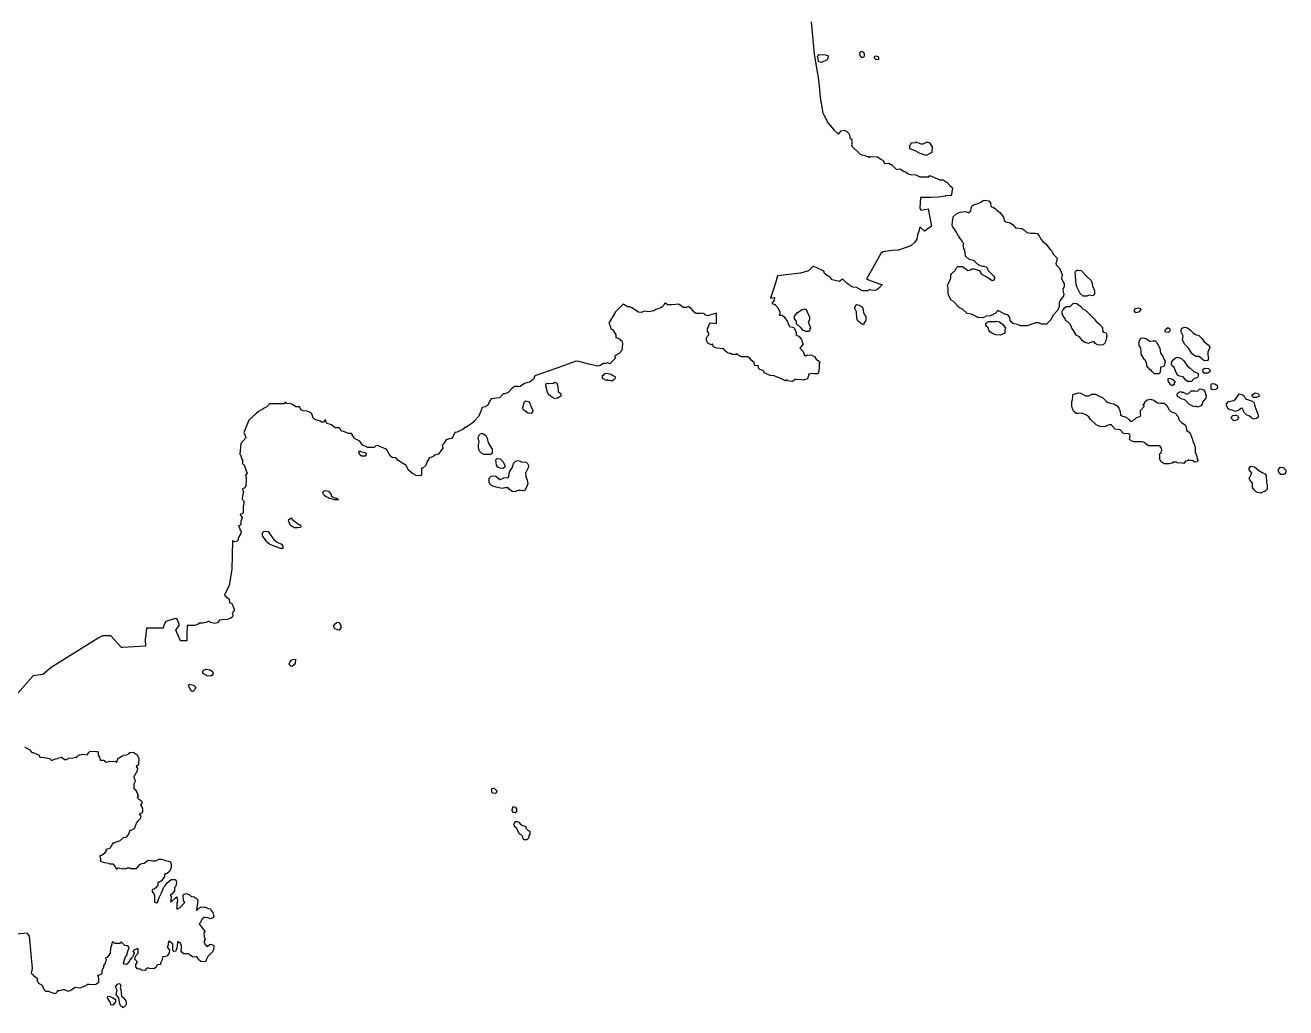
# Model space of a CAD drawing. Header units: inches. Extents: x -62624 to 51363, y -122611 to -15713.
# Drawn here: x 22722 to 25634, y -104456 to -102187 of the extents above; entities that cross this region are included whole.
import ezdxf

# ---------------------------------------------------------------- set-up
doc = ezdxf.new("R2010")
doc.units = ezdxf.units.IN
doc.header["$MEASUREMENT"] = 0

msp = doc.modelspace()

# ---------------------------------------------------------------- linework, layer by layer
for points in [[(24537.4, -102179.8), (24544, -102254.1), (24551, -102295.3), (24552.9, -102301.6), (24556.1, -102327.2), (24558, -102354.1), (24563.7, -102384.7), (24563.8, -102388.5), (24567.5, -102395.9), (24576.8, -102413.2), (24590.8, -102429.6), (24600.7, -102438.6), (24607, -102430.9), (24613.8, -102429.6), (24620.1, -102432.7), (24624.5, -102437.7), (24625.8, -102440.2), (24626.4, -102447.7), (24631.4, -102451.4), (24631.3, -102466.6), (24650.3, -102485.4), (24654.6, -102487), (24662.7, -102488.3), (24664, -102490.1), (24669, -102490.7), (24670.9, -102492.6), (24675.2, -102490.7), (24690.9, -102491.3), (24698.4, -102496.3), (24704, -102499.4), (24705.9, -102505), (24707.8, -102506.3), (24716.5, -102506.2), (24724.6, -102510.6), (24734.6, -102520.6), (24742.1, -102519.3), (24749.6, -102523.6), (24752.5, -102525), (24754.7, -102526.1), (24757.1, -102526.8), (24761.5, -102530.5), (24766.5, -102532.3), (24779, -102533), (24789.7, -102538.5), (24790.3, -102537.3), (24806.5, -102537.3), (24808.4, -102538.5), (24811.5, -102534.1), (24834.7, -102544.7), (24842.2, -102544.7), (24851.5, -102550.9), (24857.8, -102557.1), (24864.1, -102562.7), (24862.8, -102567.7), (24861.6, -102578.4), (24859.8, -102580.3), (24847.9, -102581.6), (24848.5, -102582.2), (24831, -102584.7), (24814.2, -102584.8), (24789.8, -102585.4), (24788.6, -102609.2), (24790.5, -102614.2), (24807.4, -102611.7), (24815, -102651), (24798.8, -102663.2), (24788.3, -102652.9), (24786.1, -102662.6), (24783.1, -102671.1), (24781.7, -102681.5), (24775.8, -102689), (24767.7, -102696.9), (24739.4, -102706.6), (24724.2, -102707.8), (24703.3, -102710.7), (24698.3, -102714.5), (24665.4, -102773.4), (24669.9, -102775.1), (24701.7, -102787), (24692.9, -102795.2), (24689.2, -102798.3), (24684.2, -102800.2), (24675.5, -102799), (24674.8, -102797.7), (24669.2, -102799.6), (24668.6, -102800.9), (24656.1, -102800.9), (24646.1, -102795.3), (24643.6, -102792.8), (24633.6, -102792.2), (24626.7, -102788.5), (24624.2, -102786), (24620.4, -102784.1), (24609.8, -102772.9), (24606.7, -102775.7), (24602.9, -102779.2), (24586, -102775.4), (24582.3, -102770.5), (24581, -102768), (24575.4, -102766.1), (24568.5, -102760.5), (24566.6, -102755.5), (24562.2, -102753), (24542.2, -102743.7), (24531.1, -102754.4), (24512.6, -102759.7), (24459.8, -102766.4), (24454.3, -102785.2), (24443.7, -102817.7), (24452.5, -102815.8), (24451.9, -102822), (24446.3, -102829.6), (24454.4, -102832.1), (24454.4, -102833.3), (24460.7, -102839.5), (24465.1, -102849.5), (24465.1, -102852.7), (24463.8, -102857.1), (24467.6, -102857), (24470.1, -102857), (24475.1, -102860.7), (24482, -102870.7), (24486.4, -102881.4), (24487.6, -102883.2), (24497.6, -102885.7), (24500.1, -102890.7), (24503.3, -102900.1), (24502.1, -102903.2), (24508.9, -102905.7), (24515.2, -102913.2), (24517.7, -102920.7), (24519, -102923.2), (24515.2, -102928.2), (24510.9, -102933.2), (24519, -102940.7), (24521.6, -102948.8), (24524.1, -102950.7), (24529.7, -102948.8), (24538.4, -102949.4), (24545.3, -102951.9), (24549, -102958.8), (24552.2, -102960.6), (24554.7, -102961.2), (24555.9, -102965), (24556.6, -102963.7), (24555.4, -102986.9), (24554.1, -102989.4), (24555.4, -102990), (24551, -102992.5), (24542.9, -102992.5), (24538.5, -102991.3), (24536.7, -102992.5), (24532.3, -102993.2), (24529.2, -103003.8), (24518.6, -103007), (24514.8, -103005.8), (24503, -103005.1), (24500.4, -103005.1), (24496.7, -103008.3), (24493.6, -103010.2), (24483, -103008.3), (24481.1, -103005.2), (24478, -103008.3), (24463.6, -103001.5), (24457.3, -102999.6), (24452.3, -102997.1), (24443, -102995.9), (24433, -102991.6), (24429.2, -102989.7), (24427.9, -102986), (24425.4, -102984.7), (24419.2, -102982.2), (24415.4, -102979.1), (24415.4, -102974.1), (24407.3, -102972.9), (24405.4, -102966), (24398.5, -102960.4), (24396.6, -102956.6), (24390.4, -102952.9), (24374.1, -102953), (24373.5, -102951.7), (24367.9, -102948.6), (24366.6, -102945.5), (24364.1, -102948), (24354.7, -102947.4), (24351, -102945.5), (24346, -102944.9), (24341, -102941.2), (24336.6, -102937.4), (24335.3, -102933.7), (24330.3, -102934.9), (24327.2, -102933.7), (24319.1, -102933.1), (24312.2, -102930), (24309.7, -102923.7), (24306.6, -102925), (24299.1, -102921.3), (24295.9, -102915), (24295.9, -102910), (24297.8, -102905.6), (24300.9, -102902.5), (24300.9, -102898.1), (24297.7, -102894.4), (24297.7, -102888.1), (24303.3, -102875.6), (24305.2, -102874.4), (24318.6, -102876), (24318.7, -102852.5), (24307.6, -102855.6), (24297.7, -102858.1), (24292, -102856.2), (24292, -102854.4), (24286.4, -102852.5), (24280.8, -102853.2), (24270.8, -102853.2), (24266.4, -102848.8), (24260.8, -102841.9), (24255.7, -102838.2), (24254.5, -102837), (24248.9, -102838.9), (24242, -102838.9), (24236.4, -102834.5), (24232.6, -102832.6), (24232, -102831.4), (24223.8, -102832), (24214.5, -102833.3), (24205.8, -102832.7), (24200.8, -102829), (24198.3, -102830.2), (24197, -102833.4), (24193.3, -102837.7), (24190.2, -102840.2), (24178.9, -102843.4), (24173.9, -102846.5), (24162.7, -102849.1), (24151.5, -102847.9), (24145.2, -102850.4), (24138.9, -102849.8), (24123.3, -102839.8), (24118.9, -102837.9), (24113.3, -102837.3), (24108.9, -102834.2), (24106.4, -102833), (24103.3, -102831.7), (24085.2, -102849.3), (24069.7, -102875), (24073.4, -102881.2), (24074.7, -102888.7), (24078.5, -102890), (24080.3, -102892.5), (24086, -102902.5), (24086.6, -102908.1), (24092.9, -102910.5), (24100.4, -102916.2), (24101.7, -102922.4), (24099.8, -102938.7), (24093.6, -102945), (24083.6, -102950.6), (24083.6, -102953.1), (24085.5, -102956.2), (24072.4, -102969.4), (24067.4, -102966.9), (24063, -102968.1), (24058, -102968.1), (24049.9, -102973.2), (24047.6, -102973.7), (24044.3, -102974.4), (24026.8, -102970.7), (24000.6, -102963.9), (23994.9, -102962.7), (23947.5, -102979.7), (23898.8, -102996.7), (23895.7, -103004.8), (23888.2, -103011.1), (23875.1, -103014.9), (23865.1, -103021.8), (23861.4, -103022.4), (23860.8, -103021.2), (23853.3, -103021.8), (23846.4, -103025.6), (23837.7, -103035.6), (23829.6, -103038.1), (23825.9, -103038.8), (23817.7, -103047.5), (23810.9, -103048.2), (23805.3, -103049.5), (23798.4, -103050.1), (23794.6, -103056.4), (23793.4, -103057), (23793.4, -103058.2), (23789.7, -103065.2), (23784.1, -103068.3), (23777.2, -103070.2), (23772.8, -103082.1), (23769.7, -103090.2), (23759.8, -103100.9), (23758.5, -103103.4), (23754.2, -103106.1), (23744.8, -103112.2), (23741.9, -103114.3), (23739.8, -103115.9), (23736.7, -103115.9), (23733.6, -103119.7), (23719.9, -103126.6), (23714.3, -103127.9), (23709.9, -103137.9), (23706.8, -103141.7), (23701.8, -103142.3), (23694.3, -103144.8), (23689.3, -103152.9), (23685, -103157.3), (23685.6, -103159.8), (23686.9, -103163.6), (23681.9, -103170.4), (23676.9, -103178), (23668.2, -103179.8), (23663.8, -103184.2), (23655.1, -103186.1), (23653.2, -103189.9), (23650.7, -103194.9), (23648.2, -103201.8), (23647.6, -103204.3), (23640.8, -103210), (23637.6, -103210), (23637, -103226.2), (23635.2, -103228.1), (23625.2, -103226.9), (23616.4, -103222.5), (23613.3, -103220), (23607, -103215), (23603.9, -103208.2), (23601.4, -103203.2), (23592, -103197.6), (23583.2, -103192.6), (23580.1, -103188.2), (23577, -103186.3), (23569.5, -103185.7), (23565.1, -103182), (23557.5, -103167.7), (23554.4, -103165.8), (23542.5, -103160.8), (23536.3, -103157.7), (23531.3, -103159.6), (23528.1, -103162.1), (23513.2, -103162.1), (23506.9, -103159), (23501.3, -103157.2), (23495, -103147.8), (23482.5, -103141.6), (23479.4, -103136), (23477.5, -103132.2), (23475.6, -103130.3), (23468.7, -103129.7), (23459.3, -103126), (23451.8, -103124.1), (23450.6, -103122.3), (23449.9, -103122.3), (23449.9, -103121.6), (23449.9, -103119.8), (23447.5, -103117.3), (23438.1, -103116.7), (23429.3, -103110.4), (23419.3, -103106.7), (23417.4, -103104.3), (23416.2, -103099.2), (23414.3, -103099.2), (23412.5, -103101.7), (23411.8, -103103.6), (23407.4, -103103.6), (23403.1, -103101.8), (23391.2, -103097.4), (23386.8, -103094.3), (23383.7, -103084.3), (23380.5, -103081.2), (23372.4, -103078.7), (23364.3, -103078.1), (23359.3, -103075.6), (23355.5, -103068.8), (23346.8, -103068.2), (23339.2, -103063.2), (23338, -103062.5), (23334.9, -103061.3), (23326.1, -103060.7), (23323, -103058.8), (23321.7, -103057), (23321.1, -103061.3), (23285.5, -103061.4), (23283.6, -103064.6), (23279.9, -103068.3), (23274.3, -103071.5), (23271.8, -103073.3), (23260.6, -103079.6), (23255, -103084.6), (23238.6, -103099.5), (23227, -103128), (23231.3, -103138.4), (23231.3, -103140.3), (23219.7, -103153.4), (23217.7, -103177.9), (23219.6, -103179.1), (23223.4, -103191), (23224.6, -103193.5), (23223.4, -103198.5), (23225.3, -103201), (23227.7, -103202.2), (23232.2, -103216), (23234.7, -103221.6), (23231, -103226.6), (23232.2, -103232.9), (23231.6, -103251.7), (23227.9, -103256), (23225.4, -103256.7), (23224.1, -103258.5), (23224.8, -103262.3), (23226, -103262.9), (23223, -103279.2), (23223, -103281.7), (23226.1, -103284.8), (23226.7, -103286.7), (23226.7, -103293.5), (23225.5, -103297.9), (23225.5, -103308.5), (23225.5, -103312.9), (23224.3, -103314.8), (23218.7, -103316.7), (23218.7, -103317.9), (23221.8, -103319.8), (23223.1, -103324.2), (23220, -103333.6), (23220, -103340.4), (23218.1, -103342.3), (23214.4, -103343), (23214.4, -103344.2), (23217.5, -103349.2), (23218.1, -103352.3), (23220.6, -103356.7), (23220, -103361.1), (23215.1, -103368.6), (23212, -103378.6), (23206.3, -103380.5), (23200.7, -103378), (23199, -103444.3), (23192.9, -103480.6), (23182.3, -103503.7), (23193, -103512.5), (23193.6, -103520), (23199.2, -103522.4), (23203, -103531.8), (23204.3, -103535.6), (23204.3, -103538.7), (23199.9, -103544.9), (23201.8, -103548.7), (23200.6, -103553.1), (23196.8, -103556.2), (23188.7, -103559.3), (23176.2, -103560.6), (23170.6, -103560.7), (23166.2, -103567.5), (23160, -103568.8), (23150, -103566.3), (23146.9, -103563.2), (23141.8, -103565.7), (23132.5, -103568.2), (23123.1, -103568.3), (23121.9, -103570.1), (23113.1, -103573.3), (23096.3, -103573.4), (23095.7, -103593.4), (23095.1, -103609), (23080.7, -103609), (23070, -103584.1), (23073.8, -103579), (23078.1, -103572.1), (23072.5, -103557.1), (23069.3, -103558.4), (23068.7, -103557.2), (23046.9, -103564.1), (23042.5, -103572.8), (23041, -103579.4), (23001.9, -103579.2), (22998.9, -103606.7), (22999.5, -103621.1), (22946.5, -103624.4), (22944.6, -103624.4), (22927.7, -103605.7), (22920.1, -103597.6), (22912, -103597.6), (22900.8, -103597.6), (22890.8, -103602.6), (22782.2, -103670.4), (22762.9, -103686.8), (22740.7, -103689.9), (22698.7, -103736.3)], [(24552.2, -102259.1), (24554.1, -102258.4), (24554.7, -102255.3), (24555.3, -102254.7), (24570.9, -102255.9), (24576.5, -102258.4), (24575.9, -102264), (24574.1, -102267.1), (24561, -102273.4), (24555.3, -102271.6), (24552.2, -102259.1)], [(24649.6, -102255.1), (24650.8, -102249.4), (24653.3, -102247.5), (24658.3, -102250), (24659.6, -102253.1), (24659.6, -102258.8), (24658.4, -102261.9), (24652.7, -102261.9), (24649.6, -102255.1)], [(24684, -102263.7), (24684, -102259.3), (24687.1, -102258.1), (24692.1, -102259.9), (24693.3, -102263.1), (24692.7, -102266.2), (24691.5, -102267.5), (24687.1, -102266.8), (24684, -102263.7)], [(24765.1, -102472.9), (24765.1, -102466.7), (24769.5, -102457.9), (24772.6, -102459.2), (24778.8, -102458.5), (24779.5, -102456.7), (24790.7, -102461.6), (24796.3, -102461.6), (24805.7, -102456.6), (24810.7, -102459.1), (24817, -102468.4), (24816.4, -102480.9), (24802.7, -102487.9), (24788.9, -102483.5), (24777.6, -102477.3), (24765.1, -102472.9)], [(24907.4, -102854.6), (24898, -102852.7), (24886.7, -102842.8), (24880.4, -102839.7), (24866, -102825.3), (24860.4, -102822.2), (24854.8, -102810.4), (24853.5, -102805.4), (24853.5, -102799.7), (24853.5, -102795.4), (24852.2, -102787.9), (24858.4, -102776), (24860.3, -102770.3), (24860.3, -102764.1), (24862.1, -102760.3), (24870.2, -102753.4), (24873.3, -102747.2), (24876.4, -102744.6), (24887.1, -102744.6), (24895.2, -102750.8), (24899, -102754), (24904, -102753.3), (24908.3, -102749.6), (24913.9, -102749.6), (24925.8, -102753.9), (24927.1, -102754.5), (24927.1, -102755.8), (24930.9, -102762), (24938.4, -102765.7), (24943.4, -102768.3), (24955.3, -102777), (24959, -102776.3), (24959, -102775.7), (24961.5, -102773.2), (24960.2, -102771.3), (24962.7, -102770), (24957.1, -102764.5), (24946.5, -102753.9), (24944.6, -102748.2), (24942.1, -102745.7), (24937.1, -102744.5), (24933.9, -102744.5), (24928.3, -102742.6), (24921.4, -102738.9), (24915.8, -102733.3), (24912.7, -102730.8), (24902.6, -102728.3), (24893.9, -102720.8), (24892, -102707.1), (24890.1, -102703.3), (24888.8, -102694), (24890.1, -102693.3), (24888.8, -102690.2), (24887.5, -102689), (24885, -102684), (24879.4, -102677.1), (24879.4, -102675.9), (24878.8, -102674), (24877.5, -102674.6), (24872.5, -102664.6), (24864.3, -102652.8), (24863.1, -102649.6), (24863.7, -102640.9), (24864.9, -102635.9), (24865.5, -102629.6), (24873.6, -102622.1), (24881.7, -102619), (24894.2, -102617.7), (24899.8, -102619.6), (24901.1, -102620.8), (24906.1, -102615.8), (24907.3, -102611.4), (24907.3, -102608.9), (24910.4, -102603.9), (24914.8, -102601.4), (24921, -102600.1), (24929.2, -102596.3), (24934.8, -102592), (24937.3, -102591.3), (24947.9, -102592.5), (24951.6, -102597.5), (24952.3, -102605), (24954.2, -102606.9), (24957.9, -102607.5), (24962.9, -102611.3), (24966.1, -102614.4), (24972.9, -102620), (24976.1, -102623.7), (24981.7, -102630.6), (24983, -102638.1), (24986.8, -102641.2), (24997.4, -102643.6), (25004.9, -102649.3), (25009.3, -102655.5), (25024.3, -102656.7), (25031.2, -102661.1), (25032.7, -102662.8), (25035.5, -102666.1), (25044.9, -102667.3), (25055.6, -102667.2), (25059.3, -102668.5), (25064.3, -102673.5), (25067.5, -102681.6), (25073.1, -102687.2), (25079.3, -102692.2), (25089.4, -102705.3), (25093.7, -102709.7), (25096.3, -102715.9), (25105.7, -102725.3), (25103.8, -102734), (25102.6, -102736.5), (25103.2, -102740.3), (25110.7, -102748.4), (25117, -102762.8), (25115.8, -102772.8), (25118.9, -102778.4), (25122.1, -102783.4), (25121.5, -102791.5), (25119, -102797.1), (25119.6, -102804.7), (25120.9, -102807.8), (25120.3, -102812.8), (25114.1, -102820.9), (25110.3, -102827.8), (25110.4, -102838.5), (25105.4, -102846.6), (25096, -102856.6), (25093.6, -102862.3), (25091.1, -102867.3), (25083, -102875.4), (25081.1, -102877.9), (25069.2, -102877.9), (25063.6, -102874.9), (25055.5, -102874.8), (25043.6, -102879.3), (25035.5, -102881.2), (25021.1, -102881.2), (25014.9, -102878.1), (25006.1, -102876.9), (25003, -102876.2), (25003, -102875), (24997.4, -102870.6), (24996.1, -102862.5), (24994.2, -102858.8), (24992.3, -102856.9), (24984.8, -102854.4), (24968.6, -102846.3), (24965.4, -102849.5), (24964.2, -102852.6), (24959.2, -102853.9), (24956.7, -102856.4), (24951.1, -102858.3), (24940.5, -102859.5), (24938.6, -102861.4), (24933, -102862.7), (24922.4, -102862.1), (24919.9, -102860.8), (24907.4, -102854.6)], [(25147, -102760.2), (25147.6, -102756.4), (25151.3, -102753.3), (25153.2, -102752.6), (25160.7, -102753.9), (25175.8, -102768.9), (25183.9, -102777), (25185.8, -102781.3), (25187.1, -102789.5), (25192.1, -102800.1), (25192.1, -102809.4), (25187.7, -102812), (25179.6, -102810.7), (25174, -102812.6), (25165.3, -102812.7), (25158.4, -102807), (25152.1, -102792.7), (25150.2, -102788.3), (25148.9, -102780.8), (25148.3, -102763.3), (25147, -102760.2)], [(24638.1, -102841.6), (24638.1, -102838.4), (24641.2, -102832.8), (24642.4, -102832.2), (24648.1, -102833.4), (24654.9, -102837.8), (24656.8, -102841.5), (24658.7, -102854), (24663.7, -102860.2), (24663.8, -102868.4), (24661.3, -102873.4), (24660.7, -102872.1), (24658.2, -102879), (24655.7, -102878.4), (24653.2, -102875.9), (24650.7, -102874.7), (24648.2, -102872.2), (24646.3, -102871.6), (24643.1, -102864.7), (24641.8, -102849.1), (24638.1, -102841.6)], [(25117.3, -102854.1), (25117.2, -102846.6), (25121.6, -102842.2), (25120.4, -102841.5), (25126.6, -102837.1), (25135.9, -102836.5), (25140.3, -102832.1), (25142.2, -102829.6), (25144.1, -102829), (25150.9, -102830.2), (25159.7, -102836.4), (25166, -102843.3), (25170.9, -102845.2), (25191, -102865.1), (25196, -102871.3), (25202.9, -102877), (25210.4, -102885.1), (25210.4, -102889.5), (25211.1, -102893.2), (25211.7, -102894.4), (25210.5, -102895.1), (25212.3, -102896.3), (25218.6, -102897.5), (25219.8, -102898.8), (25220.5, -102906.3), (25219.2, -102906.9), (25219.3, -102911.3), (25218, -102914.4), (25216.8, -102920.7), (25211.8, -102925.1), (25208.1, -102926.3), (25199.3, -102925.7), (25193.7, -102922), (25190.5, -102917.6), (25184.9, -102919.5), (25178, -102922), (25170.5, -102920.2), (25164.3, -102915.8), (25157.4, -102907.1), (25154.3, -102905.2), (25149.9, -102904), (25143, -102892.1), (25139.2, -102887.1), (25136.1, -102878.4), (25130.4, -102872.2), (25125.4, -102869.7), (25123.5, -102863.4), (25120.4, -102861.6), (25119.2, -102857.8), (25117.3, -102854.1)], [(24498.8, -102865.1), (24498.8, -102858.8), (24505.7, -102850.7), (24516.3, -102843.8), (24522.5, -102842.5), (24525.6, -102843.7), (24533.8, -102861.2), (24533.8, -102867.5), (24530.7, -102871.9), (24535.7, -102886.2), (24534.5, -102888.1), (24534.5, -102891.9), (24532, -102894.4), (24525.1, -102894.4), (24520.2, -102891.9), (24518.9, -102891.9), (24513.9, -102885.7), (24512.6, -102885.7), (24503.9, -102876.9), (24503.8, -102872), (24503.8, -102870.7), (24498.8, -102865.1)], [(25284, -102849.2), (25284, -102844.2), (25286.5, -102841.7), (25292.8, -102839.8), (25297.8, -102841.7), (25299, -102842.9), (25294.7, -102849.2), (25287.8, -102851.1), (25284, -102849.2)], [(24940.5, -102878.3), (24941.2, -102875.2), (24948, -102871.4), (24964.3, -102871.3), (24964.9, -102870.7), (24972.4, -102871.9), (24979.3, -102877.5), (24984.9, -102884.4), (24986.2, -102885.7), (24984.9, -102891.9), (24985, -102898.8), (24981.2, -102900.1), (24975, -102903.2), (24963.7, -102902.6), (24959.3, -102900.7), (24957.5, -102900.1), (24950, -102895.1), (24947.4, -102891.4), (24946.2, -102885.8), (24941.2, -102881.4), (24942.4, -102880.8), (24940.5, -102878.3)], [(25354.8, -102894.1), (25356, -102890.3), (25360.4, -102885.9), (25361.6, -102885.3), (25366, -102888.4), (25366, -102894), (25362.9, -102897.2), (25356, -102895.9), (25354.8, -102894.1)], [(25392.3, -102896.4), (25392.3, -102890.8), (25393.5, -102887.1), (25400.4, -102884.6), (25406.6, -102885.8), (25413.5, -102891.4), (25419.8, -102897.6), (25425.4, -102901.4), (25432.9, -102903.9), (25439.8, -102910.7), (25444.8, -102918.2), (25450.4, -102921.9), (25456.7, -102926.9), (25458.6, -102931.3), (25453.6, -102941.9), (25453.6, -102948.8), (25454.9, -102957.5), (25453, -102961.3), (25446.2, -102962.6), (25441.2, -102959.4), (25435.5, -102953.8), (25433, -102952.6), (25426.2, -102952), (25421.2, -102949.5), (25416.8, -102945.1), (25409.9, -102933.9), (25399.8, -102923.9), (25395.4, -102914), (25396.7, -102905.2), (25392.3, -102896.4)], [(25294.9, -102926.7), (25294.9, -102917.3), (25298, -102911.1), (25301.7, -102909.2), (25311.1, -102910.4), (25319.2, -102916.6), (25327.3, -102916), (25331.7, -102916), (25334.8, -102919.1), (25338, -102924.7), (25343, -102932.8), (25344.3, -102944.7), (25349.3, -102951.6), (25351.8, -102958.4), (25355, -102962.8), (25353.7, -102970.9), (25351.9, -102975.3), (25345.6, -102976.6), (25344.4, -102976.6), (25343.8, -102989.1), (25340.7, -102992.2), (25330.1, -102992.3), (25325.1, -102986.7), (25321.9, -102982.9), (25319.4, -102982.3), (25313.1, -102973.5), (25312.5, -102969.8), (25310, -102961.7), (25306.8, -102958.6), (25299.9, -102946.7), (25299.9, -102941.1), (25298.7, -102932.9), (25294.9, -102926.7)], [(25370, -102970.3), (25370.6, -102964.6), (25374.3, -102959), (25380.6, -102954.6), (25383.7, -102954), (25391.2, -102956.5), (25398.1, -102962.1), (25406.8, -102974.6), (25412.5, -102978.9), (25421.3, -102987), (25431.3, -102991.4), (25431.3, -102997.6), (25429.4, -103000.7), (25425.7, -103002.6), (25421.9, -103003.3), (25415.7, -103010.2), (25406.3, -103010.2), (25401.9, -103006.5), (25396.9, -102999.6), (25388.2, -102997.7), (25383.8, -102995.3), (25378.8, -102985.3), (25375.6, -102977.8), (25371.3, -102974), (25370, -102970.3)], [(25441.9, -102986.3), (25442.5, -102981.3), (25446.9, -102979.4), (25455, -102980.1), (25458.7, -102983.8), (25458.1, -102987.5), (25453.8, -102990.7), (25445, -102990.7), (25441.9, -102986.3)], [(23924.5, -103019.8), (23925.1, -103014.8), (23928.9, -103013.5), (23931.4, -103014.7), (23941.4, -103013.5), (23945.7, -103011.6), (23950.1, -103013.5), (23952.6, -103020.9), (23952.7, -103033.5), (23958.9, -103037.8), (23960.2, -103039.1), (23958.9, -103039.7), (23958.9, -103043.5), (23951.4, -103048.5), (23950.2, -103048.5), (23946.4, -103050.4), (23940.2, -103047.2), (23931.4, -103041), (23928.3, -103035.4), (23927.7, -103031.6), (23924.5, -103019.8)], [(24055.6, -103001.3), (24055.6, -102997.5), (24055.6, -102995.7), (24056.9, -102996.9), (24061.2, -102991.9), (24065, -102990.6), (24072.5, -102992.5), (24076.2, -102993.7), (24081.2, -102996.8), (24083.7, -102997.5), (24085, -103001.2), (24083.7, -103003.7), (24081.9, -103006.2), (24078.1, -103008.1), (24078.1, -103009.4), (24073.8, -103008.7), (24071.3, -103007.5), (24068.2, -103007.5), (24066.3, -103006.3), (24065, -103007.5), (24061.9, -103006.9), (24060.6, -103005.7), (24058.1, -103005), (24055.6, -103001.3)], [(25362, -103007.8), (25362, -103003.5), (25362.6, -103002.2), (25370.1, -103004), (25376.3, -103008.4), (25378.2, -103010.3), (25375.7, -103012.8), (25375.7, -103016.5), (25374.5, -103018.4), (25372.6, -103018.4), (25370.7, -103019.7), (25367.6, -103017.2), (25362.6, -103010.3), (25362, -103007.8)], [(25139.1, -103066), (25139.7, -103056), (25140.9, -103052.2), (25141.6, -103044.7), (25141.5, -103041.6), (25140.9, -103041.6), (25142.8, -103039.7), (25154, -103035.9), (25160.3, -103037.1), (25170.9, -103043.4), (25173.4, -103043.4), (25178.4, -103043.3), (25185.9, -103038.9), (25194, -103038.9), (25204, -103044.5), (25210.3, -103047), (25219, -103055.1), (25222.1, -103057.6), (25224, -103058.2), (25228.4, -103060.1), (25236.5, -103061.3), (25244, -103066.3), (25247.8, -103071.9), (25251, -103079.4), (25251.6, -103086.9), (25254.7, -103089.4), (25262.8, -103091.3), (25267.9, -103094.4), (25271, -103098.1), (25274.1, -103101.9), (25278.5, -103101.9), (25281.6, -103098.7), (25284.1, -103097.5), (25288.5, -103093.1), (25297.2, -103090.5), (25299.1, -103088), (25297.8, -103084.3), (25298.4, -103076.8), (25306.5, -103068), (25304.6, -103062.4), (25306.5, -103062.4), (25308.4, -103056.8), (25313.4, -103052.4), (25321.5, -103050.5), (25329, -103052.9), (25337.1, -103059.2), (25344.6, -103060.4), (25352.7, -103060.4), (25359, -103065.4), (25364.6, -103075.3), (25368.4, -103079.1), (25377.8, -103082.8), (25384.7, -103089.7), (25387.2, -103099.1), (25392.8, -103104.7), (25401, -103110.3), (25403.5, -103115.3), (25404.1, -103123.4), (25412.3, -103127.7), (25417.3, -103141.5), (25418.6, -103147.8), (25423, -103156.5), (25424.2, -103163.3), (25424.3, -103172.7), (25428, -103183.3), (25429.3, -103187.7), (25430.6, -103191.5), (25428.7, -103195.2), (25423.7, -103196.5), (25420, -103193.4), (25414.9, -103192.1), (25413.7, -103192.8), (25413.1, -103191.5), (25410, -103192.1), (25410, -103190.9), (25408.1, -103191.5), (25408.7, -103192.1), (25403.1, -103194), (25401.8, -103194), (25398.1, -103199.7), (25393.7, -103198.4), (25382.5, -103197.8), (25381.2, -103196.6), (25373.1, -103196.6), (25371.2, -103198.5), (25364.4, -103199.8), (25353.1, -103199.8), (25346.2, -103195.4), (25343.1, -103190.4), (25343.1, -103181.1), (25341.8, -103178), (25343.7, -103176.1), (25345.6, -103175.4), (25346.2, -103172.3), (25347.4, -103169.2), (25346.8, -103164.2), (25342.4, -103158.5), (25331.2, -103158.6), (25316.8, -103158.6), (25310.5, -103154.2), (25306.8, -103150.5), (25303, -103149.3), (25283.6, -103149.3), (25276.8, -103146.9), (25273, -103143.1), (25274.2, -103135), (25272.3, -103131.9), (25270.5, -103130.6), (25259.2, -103130), (25251.1, -103121.9), (25239.2, -103120.1), (25231.7, -103111.4), (25231, -103110.1), (25225.4, -103110.1), (25218.5, -103113.3), (25213.6, -103114.5), (25204.2, -103113.9), (25199.2, -103111.4), (25195.5, -103110.2), (25192.3, -103107.1), (25182.9, -103097.7), (25178.5, -103091.5), (25171.6, -103087.1), (25162.9, -103082.8), (25154.1, -103084.1), (25149.8, -103084.1), (25144.1, -103079.1), (25141, -103072.8), (25139.1, -103066)], [(25382.7, -103042.2), (25383.3, -103037.1), (25390.8, -103033.4), (25393.9, -103034.6), (25397, -103034.6), (25405.1, -103039), (25408.9, -103037.7), (25415.8, -103031.4), (25423.9, -103031.4), (25430.1, -103032.6), (25434.5, -103027.6), (25435.7, -103027), (25443.2, -103028.2), (25447, -103033.2), (25448.3, -103040.1), (25449.5, -103042.6), (25448.9, -103048.2), (25441.5, -103057.6), (25440.8, -103062), (25437.7, -103066.4), (25430.2, -103069.5), (25425.8, -103067.1), (25424.6, -103068.3), (25419, -103067.1), (25411.5, -103063.3), (25400.2, -103052.1), (25394, -103050.9), (25383.9, -103044.7), (25382.7, -103042.2)], [(25461.4, -103027.6), (25461.3, -103016.9), (25463.8, -103014.4), (25470.1, -103015.6), (25475.1, -103019.4), (25476.3, -103023.8), (25472.6, -103027.5), (25465.7, -103029.4), (25461.4, -103027.6)], [(25496.4, -103065), (25496.4, -103061.8), (25501.4, -103056.2), (25513.3, -103053.7), (25518.2, -103049.9), (25524.5, -103040.5), (25526.3, -103038.6), (25533.2, -103039.9), (25537, -103042.4), (25540.1, -103048.6), (25543.2, -103051.1), (25554.5, -103054.8), (25559.5, -103057.9), (25561.4, -103063.5), (25562.7, -103069.2), (25570.2, -103087.3), (25569.6, -103092.3), (25565.9, -103095.4), (25559.6, -103096.7), (25554.6, -103094.2), (25550.2, -103089.8), (25542.7, -103086.7), (25538.3, -103082.4), (25532.7, -103071.8), (25529.5, -103072.4), (25525.2, -103076.2), (25517.7, -103079.3), (25510.2, -103076.2), (25503.9, -103075.6), (25499.6, -103072.5), (25496.4, -103065)], [(25555.7, -103042.3), (25557.6, -103039.8), (25562.6, -103036), (25570.1, -103037.9), (25573.2, -103043.5), (25566.3, -103047.3), (25560.1, -103047.3), (25557, -103045.4), (25555.7, -103042.3)], [(23870.9, -103071.8), (23872.2, -103067.4), (23874.6, -103057.4), (23878.4, -103054.3), (23884.6, -103056.2), (23887.7, -103059.9), (23891.5, -103071.1), (23894.6, -103076.1), (23894.1, -103079.9), (23890.9, -103083.6), (23884.1, -103083), (23877.2, -103079.3), (23872.2, -103074.3), (23870.9, -103071.8)], [(25507.7, -103095), (25509, -103090.6), (25511.5, -103088.7), (25517.7, -103088.1), (25522.7, -103089.3), (25523.4, -103092.4), (25524.6, -103093), (25522.1, -103098.7), (25513.4, -103100.6), (25507.7, -103095)], [(23768.7, -103164), (23769.3, -103155.8), (23770.5, -103149.6), (23768.6, -103141.5), (23769.9, -103134.6), (23773.6, -103130.9), (23777.3, -103129.6), (23786.1, -103134.6), (23789.2, -103140.8), (23791.1, -103151.4), (23800.5, -103166.4), (23800.6, -103175.8), (23797.5, -103178.3), (23781.2, -103178.3), (23776.2, -103175.8), (23771.2, -103170.8), (23768.7, -103164)], [(23492.6, -103172.8), (23495.1, -103170.3), (23496.3, -103171.5), (23507.6, -103174), (23509.4, -103175.9), (23508.8, -103180.3), (23507, -103182.1), (23498.8, -103182.2), (23493.8, -103178.4), (23492.6, -103172.8)], [(23808.7, -103190.8), (23812.5, -103187.6), (23819.3, -103188.9), (23825, -103194.5), (23830, -103203.2), (23830, -103207.6), (23826.3, -103210.7), (23818.8, -103210.1), (23813.8, -103207.6), (23810.6, -103203.3), (23808.7, -103190.8)], [(23793.9, -103243.3), (23793.9, -103233.3), (23798.2, -103228.9), (23801.3, -103227.7), (23808.8, -103228.3), (23818.2, -103236.4), (23822.6, -103235.1), (23827.6, -103232.6), (23837.6, -103232), (23838.8, -103229.5), (23840.7, -103218.8), (23845, -103211.9), (23846.9, -103209.4), (23850.6, -103197.5), (23853.7, -103194.4), (23860, -103192.5), (23865, -103194.3), (23867.5, -103195.6), (23879.4, -103196.2), (23882.5, -103199.3), (23884.4, -103203.7), (23883.8, -103209.3), (23877.5, -103221.8), (23878.2, -103229.4), (23881.3, -103237.5), (23882.6, -103246.2), (23877, -103260.6), (23872.7, -103262.5), (23867, -103261.3), (23858.9, -103261.9), (23853.3, -103264.4), (23847, -103263.8), (23840.8, -103259.5), (23837.6, -103255.7), (23830.2, -103255.7), (23823.9, -103257), (23810.1, -103253.9), (23802, -103251.4), (23797, -103248.3), (23793.9, -103243.3)], [(25548.7, -103233), (25555, -103221.7), (25549.3, -103213.6), (25549.3, -103210.5), (25553, -103205.5), (25561.2, -103207.4), (25571.2, -103215.5), (25579.3, -103219.8), (25585.6, -103222.9), (25588.1, -103227.3), (25589.4, -103244.2), (25590.7, -103247.3), (25590.7, -103258.6), (25585.1, -103264.2), (25583.2, -103264.2), (25576.3, -103268), (25566.3, -103265.5), (25560.7, -103260.5), (25556.9, -103254.9), (25556.9, -103249.9), (25556.9, -103244.9), (25550.6, -103236.8), (25548.7, -103233)], [(25616.8, -103217.2), (25616.8, -103212.8), (25621.1, -103207.8), (25628, -103208.4), (25633.7, -103214.6), (25633.7, -103219), (25630.6, -103224.7), (25623.1, -103224.7), (25619.3, -103222.2), (25616.8, -103217.2)], [(23409.1, -103267.4), (23411, -103263.1), (23414.7, -103261.8), (23422.2, -103263), (23426, -103267.4), (23428.5, -103271.1), (23429.1, -103274.9), (23433.5, -103277.4), (23442.3, -103279.9), (23444.8, -103282.4), (23444.8, -103283), (23436.7, -103283), (23427.3, -103279.9), (23424.2, -103279.9), (23422.9, -103278.7), (23418.5, -103277.4), (23412.9, -103273.1), (23409.1, -103267.4)], [(23329.3, -103332), (23330.5, -103330.8), (23329.3, -103330.2), (23333.7, -103326.4), (23336.8, -103325.1), (23338, -103327.6), (23351.2, -103337.6), (23354.3, -103339.5), (23357.5, -103342), (23358.7, -103345.7), (23357.5, -103347), (23350.6, -103348.2), (23345.6, -103348.2), (23343.1, -103348.2), (23334.3, -103341.4), (23332.4, -103336.4), (23330.6, -103334.5), (23330.6, -103333.3), (23329.3, -103332)], [(23270, -103366.6), (23270, -103359.7), (23273.1, -103356.6), (23278.1, -103355.3), (23283.1, -103356.5), (23291.9, -103369), (23296.3, -103374.7), (23302.6, -103380.2), (23313.8, -103385.2), (23317, -103390.2), (23317, -103395.9), (23311.4, -103395.9), (23293.2, -103389), (23286.3, -103385.3), (23282.6, -103382.2), (23278.2, -103377.8), (23270, -103366.6)], [(23434.3, -103574.4), (23438, -103569.3), (23442.4, -103565.6), (23446.7, -103566.8), (23450.5, -103571.8), (23451.8, -103577.4), (23447.4, -103584.3), (23443.6, -103583.7), (23436.8, -103580), (23434.3, -103574.4)], [(23332, -103662.2), (23333.3, -103657.8), (23338.2, -103652.8), (23343.8, -103650.9), (23346.4, -103652.1), (23345.7, -103660.3), (23343.3, -103664), (23338.9, -103667.8), (23335.2, -103667.2), (23332, -103662.2)], [(23132.2, -103684), (23132.1, -103678.3), (23137.8, -103675.2), (23140.2, -103674.5), (23149.6, -103675.8), (23154.6, -103679.5), (23155.9, -103684.5), (23154, -103688.3), (23150.9, -103690.2), (23142.2, -103689.5), (23132.2, -103684)], [(23099.1, -103711.6), (23100.4, -103709), (23111, -103711.5), (23116, -103716.5), (23112.9, -103722.1), (23109.1, -103725.9), (23107.3, -103725.9), (23105.4, -103724), (23102.3, -103719), (23099.1, -103711.6)], [(22720.2, -103853.8), (22732.7, -103860.6), (22737.1, -103866.9), (22740.3, -103866.9), (22754, -103872.5), (22755.9, -103877.4), (22766.5, -103878.1), (22777.8, -103880.5), (22782.8, -103884.9), (22792.1, -103881.1), (22797.1, -103880.5), (22796.5, -103879.8), (22806.5, -103877.3), (22812.8, -103882.9), (22817.1, -103882.9), (22822.8, -103879.8), (22832.1, -103879.1), (22839, -103877.2), (22840.2, -103879.1), (22841.5, -103877.2), (22842.1, -103874.7), (22847.1, -103871.6), (22855.2, -103870.3), (22865.2, -103871.6), (22869, -103866.5), (22872.1, -103863.4), (22887.7, -103864), (22887.7, -103865.3), (22890.2, -103864.6), (22890.8, -103872.7), (22893.4, -103877.1), (22895.2, -103884), (22903.4, -103884.6), (22907.8, -103889), (22912.7, -103888.3), (22917.8, -103886.4), (22924.6, -103887.7), (22929.6, -103886.4), (22933.4, -103888.9), (22934.6, -103887), (22935.9, -103880.1), (22945.2, -103875.1), (22947.1, -103875.1), (22949, -103872.6), (22957.1, -103872), (22962.1, -103868.8), (22963.9, -103866.9), (22967.1, -103866.9), (22971.4, -103865.7), (22979.6, -103871.3), (22984.6, -103879.4), (22984, -103893.8), (22981.5, -103896.9), (22978.4, -103898.8), (22981.5, -103903.8), (22980.9, -103908.8), (22972.8, -103922.6), (22972.8, -103925.1), (22974.1, -103926.3), (22976, -103933.2), (22972.9, -103939.5), (22972.9, -103947.6), (22972.9, -103949.4), (22976, -103952), (22979.2, -103957), (22981.2, -103962.3), (22982.9, -103967), (22980.4, -103970.1), (22983.6, -103973.2), (22988.6, -103976.3), (22991.7, -103979.4), (22991.1, -103985.1), (22988.6, -103987.6), (22992.4, -103993.2), (22992.4, -103994.4), (22993, -103996.3), (22993, -104002.5), (22991.1, -104006.9), (22985.5, -104008.8), (22989.3, -104013.8), (22987.4, -104020.1), (22982.4, -104025.1), (22978.1, -104029.5), (22977.5, -104033.2), (22973.8, -104043.2), (22967.5, -104045.8), (22963.8, -104046.4), (22961.3, -104053.9), (22956.3, -104061.4), (22954.4, -104062.7), (22948.2, -104063.3), (22940.1, -104071.5), (22935.1, -104072.1), (22927, -104075.9), (22924.5, -104075.9), (22917.6, -104088.4), (22908.3, -104090.3), (22910.1, -104092.8), (22903.3, -104100.9), (22898.9, -104104.1), (22897, -104104.1), (22896.4, -104105.3), (22894.5, -104105.3), (22895.2, -104109.1), (22896.4, -104113.4), (22895.2, -104117.8), (22905.2, -104120.9), (22915.2, -104122.2), (22917.1, -104123.4), (22917.8, -104123.5), (22924.6, -104124), (22929.6, -104130.3), (22932.7, -104135.9), (22936.5, -104132.7), (22947.7, -104135.2), (22949, -104134), (22950.9, -104135.2), (22955.2, -104134.6), (22958.3, -104132.7), (22964, -104132.7), (22965.8, -104134.5), (22979, -104134.5), (22986.4, -104125.1), (22991.4, -104122.6), (22997.1, -104121.9), (23006.4, -104115.1), (23013.3, -104115.7), (23015.8, -104116.9), (23023.9, -104116.9), (23030.8, -104112.5), (23037.6, -104113.1), (23046.4, -104116.2), (23056.4, -104118.1), (23058.3, -104120.6), (23058.9, -104125.6), (23059, -104131.8), (23055.2, -104141.2), (23049.6, -104145.6), (23045.2, -104146.8), (23043.4, -104149.3), (23043.4, -104152.5), (23039.6, -104158.1), (23036.5, -104163.1), (23032.2, -104165.6), (23029, -104166.3), (23027.8, -104168.8), (23029.1, -104171.3), (23024.1, -104179.4), (23019.7, -104181.9), (23016, -104183.2), (23014.7, -104185.7), (23020.4, -104196.3), (23020.4, -104209.5), (23020.4, -104211.3), (23022.9, -104212.6), (23024.2, -104213.8), (23027.9, -104212.6), (23031.6, -104201.3), (23037.8, -104188.8), (23039.7, -104183.8), (23041.6, -104178.1), (23045.3, -104174.4), (23049.7, -104167.5), (23059, -104159.9), (23069, -104159.9), (23071.5, -104165.5), (23070.3, -104174.9), (23067.2, -104178.1), (23066.6, -104185.6), (23061, -104193.7), (23056.6, -104195.6), (23059.1, -104198.7), (23058.5, -104207.5), (23057.3, -104210.6), (23058.5, -104211.9), (23069.1, -104201.8), (23072.2, -104199.9), (23074.1, -104209.3), (23072.3, -104214.3), (23072.3, -104223.1), (23072.3, -104228.1), (23079.8, -104224.3), (23090.4, -104213), (23087.9, -104208), (23086.6, -104196.1), (23089.1, -104193.6), (23092.8, -104192.4), (23100.4, -104194.3), (23104.7, -104198), (23106.6, -104199.2), (23112.2, -104199.8), (23119.1, -104204.2), (23120.4, -104209.8), (23119.7, -104214.8), (23117.9, -104230.5), (23119.1, -104230.5), (23121, -104227.3), (23129.1, -104222.9), (23136, -104223.5), (23137.9, -104224.8), (23138.5, -104223.5), (23144.8, -104226.7), (23149.8, -104227.9), (23150.4, -104230.4), (23155.4, -104236), (23156.7, -104242.2), (23157.9, -104244.1), (23155.4, -104248.5), (23149.8, -104250.4), (23143.6, -104248.5), (23137.3, -104247.9), (23135.5, -104247.9), (23131.1, -104250.4), (23131.1, -104252.3), (23128.6, -104254.8), (23128.6, -104256.1), (23127.3, -104256.7), (23128.6, -104257.9), (23123.6, -104262.3), (23137.4, -104280.4), (23134.9, -104282.9), (23135.6, -104292.3), (23137.5, -104297.3), (23135.6, -104301.7), (23136.8, -104302.9), (23134.3, -104304.8), (23136.8, -104306.7), (23136.8, -104309.2), (23141.2, -104314.2), (23150, -104309.2), (23155.6, -104310.4), (23157.5, -104312.9), (23156.9, -104321.7), (23155, -104326.7), (23148.8, -104332.9), (23143.8, -104337.9), (23140.7, -104343.6), (23139.5, -104348), (23135.7, -104349.8), (23127.6, -104349.2), (23122.6, -104344.2), (23118.2, -104337.4), (23116.3, -104339.3), (23108.8, -104338.6), (23103.2, -104334.3), (23099.4, -104330.6), (23097.6, -104331.8), (23088.2, -104331.2), (23085.1, -104329.3), (23082.5, -104324.3), (23083.2, -104316.8), (23083.1, -104313.1), (23080, -104305), (23076.3, -104306.2), (23075.6, -104302.4), (23073.8, -104306.2), (23071.9, -104318.1), (23070.7, -104320.6), (23070, -104325), (23065.1, -104326.3), (23063.2, -104323.7), (23063.1, -104309.4), (23057.5, -104304.4), (23053.8, -104302.5), (23051.9, -104307.5), (23051.3, -104314.4), (23050, -104315.7), (23055, -104323.1), (23054.4, -104329.4), (23050.1, -104336.3), (23045.7, -104337.6), (23038.8, -104338.2), (23038.4, -104343.2), (23038.2, -104345.1), (23034.5, -104352.6), (23034.5, -104355.7), (23027.6, -104357), (23025.1, -104359.5), (23024.5, -104362), (23020.2, -104365.8), (23008.9, -104365.2), (23005.8, -104363.9), (23002, -104365.2), (22998.3, -104370.2), (22990.8, -104369), (22985.8, -104365.8), (22982.1, -104367.1), (22977.7, -104361.5), (22977.6, -104355.8), (22981.4, -104350.8), (22975.1, -104343.4), (22977, -104337.1), (22983.2, -104330.2), (22982.6, -104319.6), (22980.1, -104319.6), (22970.7, -104324.6), (22973.8, -104329), (22972, -104334), (22969.5, -104338.4), (22967, -104341.5), (22965.1, -104344), (22962, -104349), (22957.7, -104354.7), (22955.8, -104355.9), (22950.8, -104355.3), (22948.9, -104352.8), (22953.2, -104339.7), (22955.1, -104335.3), (22955.7, -104337.2), (22959.5, -104322.8), (22960.7, -104321.5), (22961.9, -104316.5), (22960.7, -104315.2), (22959.4, -104312.8), (22952.5, -104312.2), (22945.7, -104305.9), (22943.8, -104304), (22941.9, -104306.5), (22941.3, -104307.8), (22929.4, -104307.2), (22926.9, -104305.3), (22925, -104304.7), (22923.1, -104303.5), (22921.9, -104309.1), (22918.8, -104318.5), (22918.2, -104329.7), (22911.4, -104339.8), (22907.6, -104341), (22908.9, -104343.5), (22908.3, -104348.5), (22906.4, -104352.3), (22905.2, -104356.7), (22902.1, -104358.6), (22903.3, -104360.4), (22898.9, -104370.4), (22899, -104376.7), (22896.5, -104379.2), (22892.7, -104380.5), (22891.5, -104381.7), (22889, -104381.7), (22890.2, -104383.6), (22891.5, -104389.2), (22891.5, -104393), (22891.5, -104398), (22886.5, -104401.7), (22882.8, -104403), (22869.7, -104402.4), (22865.3, -104402.4), (22862.2, -104405.6), (22847.2, -104410.6), (22838.5, -104409.3), (22837.2, -104409.4), (22827.2, -104416.3), (22821, -104418.1), (22813.5, -104414.4), (22809.7, -104414.4), (22799.1, -104417.6), (22796.6, -104416.4), (22793.5, -104422), (22791, -104423.9), (22781.6, -104420.8), (22776.6, -104418.3), (22769.7, -104418.3), (22766, -104414.6), (22765.4, -104412.1), (22762.2, -104404.5), (22753.5, -104399.6), (22749.7, -104391.5), (22750.9, -104389.6), (22745.9, -104385.2), (22744, -104384.6), (22740.3, -104380.2), (22739, -104380.2), (22739, -104379), (22736.5, -104376.5), (22739, -104365.2), (22731.9, -104290.8), (22728.2, -104285.2), (22727.6, -104283.9), (22648.1, -104290.4)], [(23799.5, -103958), (23800.1, -103949.9), (23803.2, -103949.2), (23803.9, -103948.6), (23806.3, -103949.9), (23808.2, -103951.7), (23808.2, -103953), (23809.5, -103953), (23809.5, -103954.2), (23811.4, -103954.8), (23810.8, -103959.2), (23808.2, -103961.1), (23802, -103960.5), (23799.5, -103958)], [(23847.1, -104000.4), (23847.7, -103994.8), (23850.2, -103991.6), (23854, -103992.9), (23856.5, -103996.6), (23856.5, -104003.5), (23854, -104006), (23850.2, -104005.4), (23847.1, -104000.4)], [(23850.9, -104032.9), (23852.8, -104027.3), (23855.9, -104025.4), (23862.2, -104027.2), (23865.3, -104031), (23869.1, -104034.7), (23878.4, -104037.8), (23878.5, -104040.9), (23884.1, -104046.6), (23885.3, -104046.6), (23886.6, -104048.4), (23887.8, -104049.1), (23887.9, -104055.3), (23885.4, -104059.1), (23884.7, -104064.1), (23881, -104068.5), (23873.5, -104068.5), (23871.6, -104062.9), (23871, -104059.7), (23866.6, -104056), (23864.7, -104056), (23856.6, -104041.6), (23852.2, -104037.3), (23852.2, -104036), (23850.9, -104032.9)], [(22930.9, -104407.9), (22933.4, -104403.5), (22935.3, -104401.6), (22937.1, -104400.4), (22940.9, -104400.3), (22940.9, -104399.7), (22942.8, -104404.7), (22941.5, -104409.7), (22942.8, -104413.5), (22944.7, -104429.1), (22946.6, -104431.6), (22947.2, -104431.6), (22952.8, -104437.8), (22954.1, -104440.3), (22955.4, -104443.5), (22955.4, -104449.1), (22949.8, -104454.7), (22947.3, -104456), (22946.7, -104454.1), (22942.9, -104452.3), (22940.4, -104446.6), (22937.9, -104434.1), (22932.2, -104425.4), (22934.1, -104415.4), (22930.9, -104407.9)], [(22912.2, -104433), (22912.8, -104429.8), (22915.4, -104429.2), (22925.3, -104432.9), (22930.4, -104436.6), (22930.4, -104442.3), (22924.8, -104449.8), (22919.8, -104449.2), (22919.8, -104447.9), (22919.1, -104444.8), (22918.5, -104442.9), (22916.6, -104440.4), (22912.2, -104433)]]:
    msp.add_lwpolyline(points)

doc.saveas('drawing.dxf')
